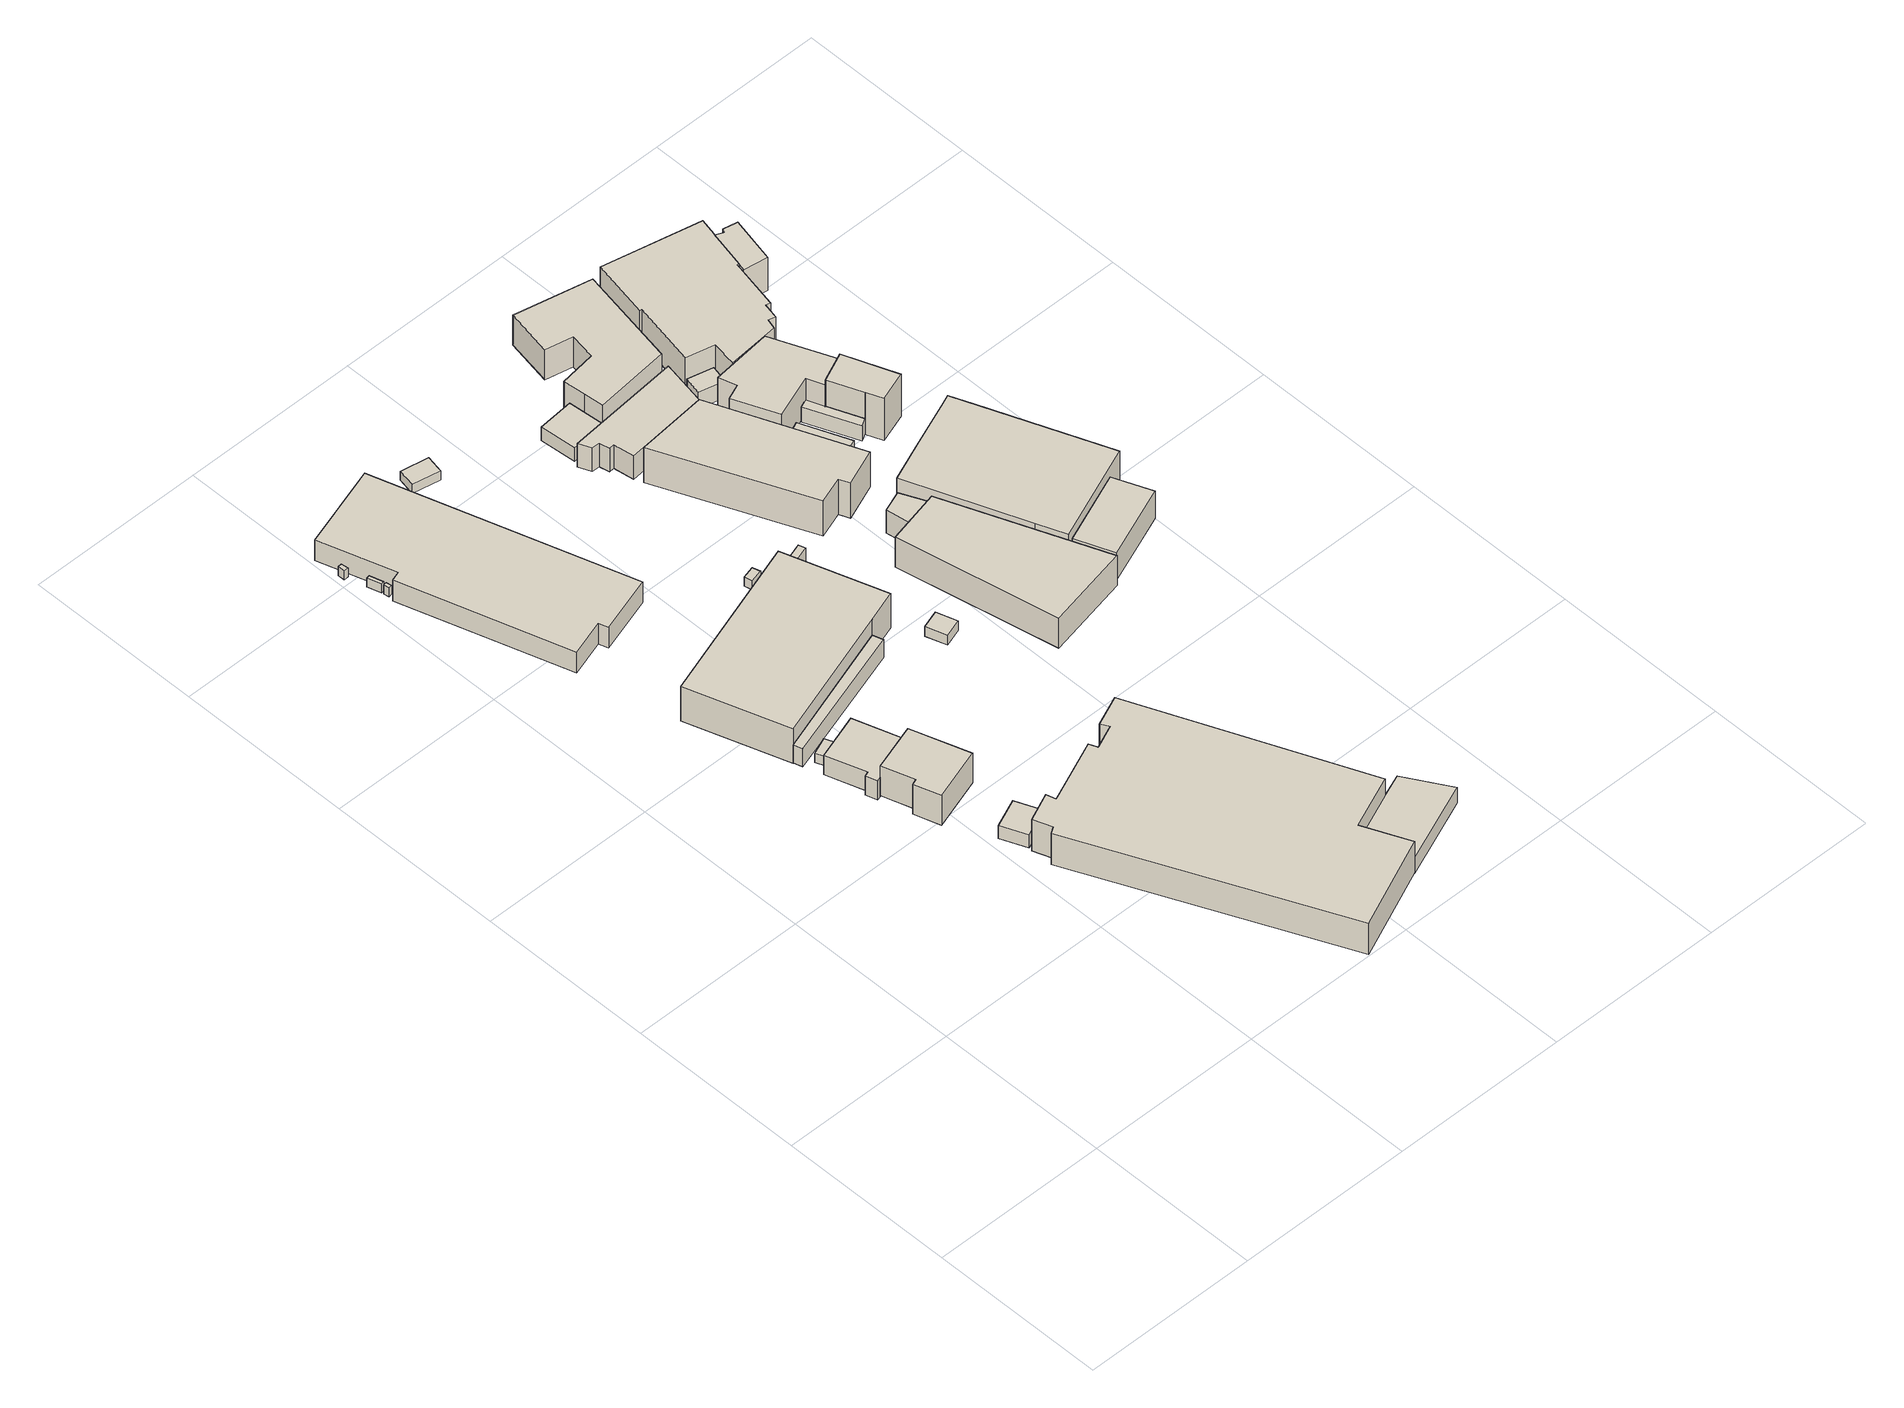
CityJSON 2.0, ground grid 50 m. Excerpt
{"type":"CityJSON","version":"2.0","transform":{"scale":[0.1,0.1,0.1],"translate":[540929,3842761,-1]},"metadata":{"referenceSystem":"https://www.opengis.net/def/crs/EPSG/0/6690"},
"CityObjects":{
"building1":{"type":"Building","attributes":{"class":"3001","BuildingDetailAttribute.specifiedBuildingCoverageRate":0.6,"BuildingDetailAttribute.surveyYear":2017,"BuildingRiverFloodingRiskAttribute.description":"1","BuildingRiverFloodingRiskAttribute.rank":"2","BuildingRiverFloodingRiskAttribute.depth":0.925,"BuildingRiverFloodingRiskAttribute.adminType":"1","BuildingRiverFloodingRiskAttribute.scale":"2","BuildingRiverFloodingRiskAttribute.duration":26.92,"BuildingTsunamiRiskAttribute.description":"1","BuildingTsunamiRiskAttribute.rank":"2","BuildingTsunamiRiskAttribute.depth":0.93,"BuildingHighTideRiskAttribute.description":"1","BuildingHighTideRiskAttribute.rank":"3","BuildingHighTideRiskAttribute.depth":4.59,"BuildingIDAttribute.prefecture":"27","BuildingIDAttribute.city":"27113"},"geometry":[{"type":"Solid","lod":"1","boundaries":[[[[0,1,2,3]],[[2,4,5,3]],[[1,6,4,2]],[[0,7,6,1]],[[3,5,7,0]],[[4,6,7,5]]]]}]},
"building2":{"type":"Building","attributes":{"class":"3001","BuildingDetailAttribute.specifiedBuildingCoverageRate":0.6,"BuildingDetailAttribute.surveyYear":2017,"BuildingRiverFloodingRiskAttribute.description":"1","BuildingRiverFloodingRiskAttribute.rank":"2","BuildingRiverFloodingRiskAttribute.depth":0.955,"BuildingRiverFloodingRiskAttribute.adminType":"1","BuildingRiverFloodingRiskAttribute.scale":"2","BuildingRiverFloodingRiskAttribute.duration":30.18,"BuildingTsunamiRiskAttribute.description":"1","BuildingTsunamiRiskAttribute.rank":"2","BuildingTsunamiRiskAttribute.depth":1.21,"BuildingHighTideRiskAttribute.description":"1","BuildingHighTideRiskAttribute.rank":"3","BuildingHighTideRiskAttribute.depth":4.87,"BuildingIDAttribute.prefecture":"27","BuildingIDAttribute.city":"27113"},"geometry":[{"type":"Solid","lod":"1","boundaries":[[[[8,9,10,11]],[[10,12,13,11]],[[9,14,12,10]],[[8,15,14,9]],[[11,13,15,8]],[[12,14,15,13]]]]}]},
"building3":{"type":"Building","attributes":{"class":"3001","BuildingDetailAttribute.specifiedBuildingCoverageRate":0.6,"BuildingDetailAttribute.surveyYear":2017,"BuildingRiverFloodingRiskAttribute.description":"1","BuildingRiverFloodingRiskAttribute.rank":"2","BuildingRiverFloodingRiskAttribute.depth":0.955,"BuildingRiverFloodingRiskAttribute.adminType":"1","BuildingRiverFloodingRiskAttribute.scale":"2","BuildingRiverFloodingRiskAttribute.duration":30.18,"BuildingTsunamiRiskAttribute.description":"1","BuildingTsunamiRiskAttribute.rank":"2","BuildingTsunamiRiskAttribute.depth":0.92,"BuildingHighTideRiskAttribute.description":"1","BuildingHighTideRiskAttribute.rank":"3","BuildingHighTideRiskAttribute.depth":4.58,"BuildingIDAttribute.prefecture":"27","BuildingIDAttribute.city":"27113"},"geometry":[{"type":"Solid","lod":"1","boundaries":[[[[16,17,18,19]],[[18,20,21,19]],[[17,22,20,18]],[[16,23,22,17]],[[19,21,23,16]],[[20,22,23,21]]]]}]},
"building4":{"type":"Building","attributes":{"class":"3003","measuredHeight":3.1,"BuildingDetailAttribute.specifiedBuildingCoverageRate":0.6,"BuildingDetailAttribute.surveyYear":2017,"BuildingRiverFloodingRiskAttribute.description":"1","BuildingRiverFloodingRiskAttribute.rank":"2","BuildingRiverFloodingRiskAttribute.depth":1.31,"BuildingRiverFloodingRiskAttribute.adminType":"1","BuildingRiverFloodingRiskAttribute.scale":"2","BuildingRiverFloodingRiskAttribute.duration":72.73,"BuildingTsunamiRiskAttribute.description":"1","BuildingTsunamiRiskAttribute.rank":"2","BuildingTsunamiRiskAttribute.depth":0.99,"BuildingHighTideRiskAttribute.description":"1","BuildingHighTideRiskAttribute.rank":"3","BuildingHighTideRiskAttribute.depth":4.65,"BuildingIDAttribute.prefecture":"27","BuildingIDAttribute.city":"27113"},"geometry":[{"type":"Solid","lod":"1","boundaries":[[[[24,25,26,27]],[[26,28,29,27]],[[25,30,28,26]],[[24,31,30,25]],[[27,29,31,24]],[[28,30,31,29]]]]}]},
"building5":{"type":"Building","attributes":{"class":"3001","measuredHeight":4.3,"BuildingDetailAttribute.specifiedBuildingCoverageRate":0.6,"BuildingDetailAttribute.surveyYear":2017,"BuildingRiverFloodingRiskAttribute.description":"1","BuildingRiverFloodingRiskAttribute.rank":"1","BuildingRiverFloodingRiskAttribute.depth":0.405,"BuildingRiverFloodingRiskAttribute.adminType":"1","BuildingRiverFloodingRiskAttribute.scale":"2","BuildingRiverFloodingRiskAttribute.duration":0,"BuildingTsunamiRiskAttribute.description":"1","BuildingTsunamiRiskAttribute.rank":"1","BuildingTsunamiRiskAttribute.depth":0.11,"BuildingHighTideRiskAttribute.description":"1","BuildingHighTideRiskAttribute.rank":"3","BuildingHighTideRiskAttribute.depth":3.59,"BuildingIDAttribute.prefecture":"27","BuildingIDAttribute.city":"27113"},"geometry":[{"type":"Solid","lod":"1","boundaries":[[[[32,33,34,35]],[[34,36,37,35]],[[33,38,36,34]],[[32,39,38,33]],[[35,37,39,32]],[[36,38,39,37]]]]}]},
"building6":{"type":"Building","attributes":{"区名":"西淀川区","町丁目名称":"竹島５丁目","街区番号":9,"class":"3001","usage":"441","measuredHeight":6.5,"storeysAboveGround":3,"BuildingDetailAttribute.buildingRoofEdgeArea":1792.45,"BuildingDetailAttribute.buildingStructureType":"610","BuildingDetailAttribute.buildingStructureOrgType":"2","BuildingDetailAttribute.detailedUsage":"1510","BuildingDetailAttribute.specifiedBuildingCoverageRate":0.6,"BuildingDetailAttribute.surveyYear":2017,"BuildingRiverFloodingRiskAttribute.description":"1","BuildingRiverFloodingRiskAttribute.rank":"2","BuildingRiverFloodingRiskAttribute.depth":0.745,"BuildingRiverFloodingRiskAttribute.adminType":"1","BuildingRiverFloodingRiskAttribute.scale":"2","BuildingRiverFloodingRiskAttribute.duration":11.9,"BuildingTsunamiRiskAttribute.description":"1","BuildingTsunamiRiskAttribute.rank":"1","BuildingTsunamiRiskAttribute.depth":0.37,"BuildingHighTideRiskAttribute.description":"1","BuildingHighTideRiskAttribute.rank":"3","BuildingHighTideRiskAttribute.depth":4.03,"BuildingIDAttribute.prefecture":"27","BuildingIDAttribute.city":"27113"},"geometry":[{"type":"Solid","lod":"1","boundaries":[[[[40,41,42,43,44,45,46]],[[45,47,48,46]],[[44,49,47,45]],[[43,50,49,44]],[[42,51,50,43]],[[41,52,51,42]],[[40,53,52,41]],[[46,48,53,40]],[[47,49,50,51,52,53,48]]]]}]},
"building7":{"type":"Building","attributes":{"計測周辺長":65.56,"1/2500図郭":15,"区名":"西淀川区","町丁目名称":"竹島５丁目","街区番号":9,"class":"3001","usage":"441","measuredHeight":10,"storeysAboveGround":2,"BuildingDetailAttribute.buildingRoofEdgeArea":257.69,"BuildingDetailAttribute.buildingStructureType":"610","BuildingDetailAttribute.buildingStructureOrgType":"2","BuildingDetailAttribute.detailedUsage":"1510","BuildingDetailAttribute.specifiedBuildingCoverageRate":0.6,"BuildingDetailAttribute.surveyYear":2017,"BuildingRiverFloodingRiskAttribute.description":"1","BuildingRiverFloodingRiskAttribute.rank":"1","BuildingRiverFloodingRiskAttribute.depth":0.325,"BuildingRiverFloodingRiskAttribute.adminType":"1","BuildingRiverFloodingRiskAttribute.scale":"2","BuildingRiverFloodingRiskAttribute.duration":0,"BuildingTsunamiRiskAttribute.description":"1","BuildingTsunamiRiskAttribute.rank":"1","BuildingTsunamiRiskAttribute.depth":0.02,"BuildingHighTideRiskAttribute.description":"1","BuildingHighTideRiskAttribute.rank":"3","BuildingHighTideRiskAttribute.depth":3.68,"BuildingIDAttribute.prefecture":"27","BuildingIDAttribute.city":"27113"},"geometry":[{"type":"Solid","lod":"1","boundaries":[[[[54,55,56,57,58,59]],[[58,60,61,59]],[[57,62,60,58]],[[56,63,62,57]],[[55,64,63,56]],[[54,65,64,55]],[[59,61,65,54]],[[60,62,63,64,65,61]]]]}]},
"building8":{"type":"Building","attributes":{"class":"3001","measuredHeight":6.9,"BuildingDetailAttribute.specifiedBuildingCoverageRate":0.6,"BuildingDetailAttribute.surveyYear":2017,"BuildingRiverFloodingRiskAttribute.description":"1","BuildingRiverFloodingRiskAttribute.rank":"2","BuildingRiverFloodingRiskAttribute.depth":0.925,"BuildingRiverFloodingRiskAttribute.adminType":"1","BuildingRiverFloodingRiskAttribute.scale":"2","BuildingRiverFloodingRiskAttribute.duration":26.92,"BuildingTsunamiRiskAttribute.description":"1","BuildingTsunamiRiskAttribute.rank":"2","BuildingTsunamiRiskAttribute.depth":1.46,"BuildingHighTideRiskAttribute.description":"1","BuildingHighTideRiskAttribute.rank":"4","BuildingHighTideRiskAttribute.depth":5.12,"BuildingIDAttribute.prefecture":"27","BuildingIDAttribute.city":"27113"},"geometry":[{"type":"Solid","lod":"1","boundaries":[[[[66,67,68,69,70,71,72,73]],[[72,74,75,73]],[[71,76,74,72]],[[70,77,76,71]],[[69,78,77,70]],[[68,79,78,69]],[[67,80,79,68]],[[66,81,80,67]],[[73,75,81,66]],[[74,76,77,78,79,80,81,75]]]]}]},
"building9":{"type":"Building","attributes":{"区名":"西淀川区","町丁目名称":"竹島５丁目","街区番号":9,"class":"3003","usage":"441","measuredHeight":6.1,"storeysAboveGround":3,"BuildingDetailAttribute.buildingRoofEdgeArea":1792.45,"BuildingDetailAttribute.buildingStructureType":"610","BuildingDetailAttribute.buildingStructureOrgType":"2","BuildingDetailAttribute.detailedUsage":"1510","BuildingDetailAttribute.specifiedBuildingCoverageRate":0.6,"BuildingDetailAttribute.surveyYear":2017,"BuildingRiverFloodingRiskAttribute.description":"1","BuildingRiverFloodingRiskAttribute.rank":"2","BuildingRiverFloodingRiskAttribute.depth":1.31,"BuildingRiverFloodingRiskAttribute.adminType":"1","BuildingRiverFloodingRiskAttribute.scale":"2","BuildingRiverFloodingRiskAttribute.duration":72.73,"BuildingTsunamiRiskAttribute.description":"1","BuildingTsunamiRiskAttribute.rank":"2","BuildingTsunamiRiskAttribute.depth":1.43,"BuildingHighTideRiskAttribute.description":"1","BuildingHighTideRiskAttribute.rank":"4","BuildingHighTideRiskAttribute.depth":5.09,"BuildingIDAttribute.prefecture":"27","BuildingIDAttribute.city":"27113"},"geometry":[{"type":"Solid","lod":"1","boundaries":[[[[82,83,84,85]],[[84,86,87,85]],[[83,88,86,84]],[[82,89,88,83]],[[85,87,89,82]],[[86,88,89,87]]]]}]},
"building10":{"type":"Building","attributes":{"区名":"西淀川区","町丁目名称":"竹島５丁目","街区番号":9,"class":"3002","usage":"441","measuredHeight":11.4,"storeysAboveGround":3,"BuildingDetailAttribute.buildingRoofEdgeArea":1792.45,"BuildingDetailAttribute.buildingStructureType":"610","BuildingDetailAttribute.buildingStructureOrgType":"2","BuildingDetailAttribute.detailedUsage":"1510","BuildingDetailAttribute.specifiedBuildingCoverageRate":0.6,"BuildingDetailAttribute.surveyYear":2017,"BuildingRiverFloodingRiskAttribute.description":"1","BuildingRiverFloodingRiskAttribute.rank":"2","BuildingRiverFloodingRiskAttribute.depth":1.4,"BuildingRiverFloodingRiskAttribute.adminType":"1","BuildingRiverFloodingRiskAttribute.scale":"2","BuildingRiverFloodingRiskAttribute.duration":82.35,"BuildingTsunamiRiskAttribute.description":"1","BuildingTsunamiRiskAttribute.rank":"2","BuildingTsunamiRiskAttribute.depth":1.6,"BuildingHighTideRiskAttribute.description":"1","BuildingHighTideRiskAttribute.rank":"4","BuildingHighTideRiskAttribute.depth":5.26,"BuildingIDAttribute.prefecture":"27","BuildingIDAttribute.city":"27113"},"geometry":[{"type":"Solid","lod":"1","boundaries":[[[[90,91,92,93,94]],[[93,95,96,94]],[[92,97,95,93]],[[91,98,97,92]],[[90,99,98,91]],[[94,96,99,90]],[[95,97,98,99,96]]]]}]},
"building11":{"type":"Building","attributes":{"計測周辺長":280.62,"1/2500図郭":15,"区名":"西淀川区","町丁目名称":"竹島５丁目","街区番号":9,"class":"3001","usage":"441","measuredHeight":10.5,"storeysAboveGround":2,"BuildingDetailAttribute.buildingRoofEdgeArea":3793.95,"BuildingDetailAttribute.buildingStructureType":"603","BuildingDetailAttribute.buildingStructureOrgType":"3","BuildingDetailAttribute.detailedUsage":"1510","BuildingDetailAttribute.specifiedBuildingCoverageRate":0.6,"BuildingDetailAttribute.surveyYear":2017,"BuildingRiverFloodingRiskAttribute.description":"1","BuildingRiverFloodingRiskAttribute.rank":"1","BuildingRiverFloodingRiskAttribute.depth":0.495,"BuildingRiverFloodingRiskAttribute.adminType":"1","BuildingRiverFloodingRiskAttribute.scale":"2","BuildingRiverFloodingRiskAttribute.duration":0,"BuildingTsunamiRiskAttribute.description":"1","BuildingTsunamiRiskAttribute.rank":"2","BuildingTsunamiRiskAttribute.depth":0.69,"BuildingHighTideRiskAttribute.description":"1","BuildingHighTideRiskAttribute.rank":"3","BuildingHighTideRiskAttribute.depth":4.35,"BuildingIDAttribute.prefecture":"27","BuildingIDAttribute.city":"27113"},"geometry":[{"type":"Solid","lod":"1","boundaries":[[[[100,101,102,103,104,105,106,107,108,109,110,111,112,113]],[[112,114,115,113]],[[111,116,114,112]],[[110,117,116,111]],[[109,118,117,110]],[[108,119,118,109]],[[107,120,119,108]],[[106,121,120,107]],[[105,122,121,106]],[[104,123,122,105]],[[103,124,123,104]],[[102,125,124,103]],[[101,126,125,102]],[[100,127,126,101]],[[113,115,127,100]],[[114,116,117,118,119,120,121,122,123,124,125,126,127,115]]]]}]},
"building12":{"type":"Building","attributes":{"class":"3001","BuildingDetailAttribute.specifiedBuildingCoverageRate":0.6,"BuildingDetailAttribute.surveyYear":2017,"BuildingRiverFloodingRiskAttribute.description":"1","BuildingRiverFloodingRiskAttribute.rank":"2","BuildingRiverFloodingRiskAttribute.depth":0.935,"BuildingRiverFloodingRiskAttribute.adminType":"1","BuildingRiverFloodingRiskAttribute.scale":"2","BuildingRiverFloodingRiskAttribute.duration":28,"BuildingTsunamiRiskAttribute.description":"1","BuildingTsunamiRiskAttribute.rank":"2","BuildingTsunamiRiskAttribute.depth":1.63,"BuildingHighTideRiskAttribute.description":"1","BuildingHighTideRiskAttribute.rank":"4","BuildingHighTideRiskAttribute.depth":5.29,"BuildingIDAttribute.prefecture":"27","BuildingIDAttribute.city":"27113"},"geometry":[{"type":"Solid","lod":"1","boundaries":[[[[128,129,130,131]],[[130,132,133,131]],[[129,134,132,130]],[[128,135,134,129]],[[131,133,135,128]],[[132,134,135,133]]]]}]},
"building13":{"type":"Building","attributes":{"class":"3001","BuildingDetailAttribute.specifiedBuildingCoverageRate":0.6,"BuildingDetailAttribute.surveyYear":2017,"BuildingRiverFloodingRiskAttribute.description":"1","BuildingRiverFloodingRiskAttribute.rank":"2","BuildingRiverFloodingRiskAttribute.depth":1.21,"BuildingRiverFloodingRiskAttribute.adminType":"1","BuildingRiverFloodingRiskAttribute.scale":"2","BuildingRiverFloodingRiskAttribute.duration":59.37,"BuildingTsunamiRiskAttribute.description":"1","BuildingTsunamiRiskAttribute.rank":"2","BuildingTsunamiRiskAttribute.depth":1.55,"BuildingHighTideRiskAttribute.description":"1","BuildingHighTideRiskAttribute.rank":"4","BuildingHighTideRiskAttribute.depth":5.21,"BuildingIDAttribute.prefecture":"27","BuildingIDAttribute.city":"27113"},"geometry":[{"type":"Solid","lod":"1","boundaries":[[[[136,137,138,139]],[[138,140,141,139]],[[137,142,140,138]],[[136,143,142,137]],[[139,141,143,136]],[[140,142,143,141]]]]}]},
"building14":{"type":"Building","attributes":{"計測周辺長":31.58,"1/2500図郭":15,"区名":"西淀川区","町丁目名称":"竹島５丁目","街区番号":9,"class":"3003","usage":"431","storeysAboveGround":1,"BuildingDetailAttribute.buildingRoofEdgeArea":49.66,"BuildingDetailAttribute.buildingStructureType":"610","BuildingDetailAttribute.buildingStructureOrgType":"2","BuildingDetailAttribute.detailedUsage":"1740","BuildingDetailAttribute.specifiedBuildingCoverageRate":0.6,"BuildingDetailAttribute.surveyYear":2017,"BuildingRiverFloodingRiskAttribute.description":"1","BuildingRiverFloodingRiskAttribute.rank":"2","BuildingRiverFloodingRiskAttribute.depth":1.49,"BuildingRiverFloodingRiskAttribute.adminType":"1","BuildingRiverFloodingRiskAttribute.scale":"2","BuildingRiverFloodingRiskAttribute.duration":93.13,"BuildingTsunamiRiskAttribute.description":"1","BuildingTsunamiRiskAttribute.rank":"2","BuildingTsunamiRiskAttribute.depth":1.29,"BuildingHighTideRiskAttribute.description":"1","BuildingHighTideRiskAttribute.rank":"3","BuildingHighTideRiskAttribute.depth":4.95,"BuildingIDAttribute.prefecture":"27","BuildingIDAttribute.city":"27113"},"geometry":[{"type":"Solid","lod":"1","boundaries":[[[[144,145,146,147]],[[146,148,149,147]],[[145,150,148,146]],[[144,151,150,145]],[[147,149,151,144]],[[148,150,151,149]]]]}]},
"building15":{"type":"Building","attributes":{"計測周辺長":280.62,"1/2500図郭":15,"区名":"西淀川区","町丁目名称":"竹島５丁目","街区番号":9,"class":"3001","usage":"441","measuredHeight":5.3,"storeysAboveGround":2,"BuildingDetailAttribute.buildingRoofEdgeArea":3793.95,"BuildingDetailAttribute.buildingStructureType":"603","BuildingDetailAttribute.buildingStructureOrgType":"3","BuildingDetailAttribute.detailedUsage":"1510","BuildingDetailAttribute.specifiedBuildingCoverageRate":0.6,"BuildingDetailAttribute.surveyYear":2017,"BuildingRiverFloodingRiskAttribute.description":"1","BuildingRiverFloodingRiskAttribute.rank":"2","BuildingRiverFloodingRiskAttribute.depth":0.985,"BuildingRiverFloodingRiskAttribute.adminType":"1","BuildingRiverFloodingRiskAttribute.scale":"2","BuildingRiverFloodingRiskAttribute.duration":33.5,"BuildingTsunamiRiskAttribute.description":"1","BuildingTsunamiRiskAttribute.rank":"2","BuildingTsunamiRiskAttribute.depth":0.77,"BuildingHighTideRiskAttribute.description":"1","BuildingHighTideRiskAttribute.rank":"3","BuildingHighTideRiskAttribute.depth":4.43,"BuildingIDAttribute.prefecture":"27","BuildingIDAttribute.city":"27113"},"geometry":[{"type":"Solid","lod":"1","boundaries":[[[[152,153,154,155,156]],[[155,157,158,156]],[[154,159,157,155]],[[153,160,159,154]],[[152,161,160,153]],[[156,158,161,152]],[[157,159,160,161,158]]]]}]},
"building16":{"type":"Building","attributes":{"区名":"西淀川区","町丁目名称":"竹島５丁目","街区番号":9,"class":"3001","usage":"441","measuredHeight":5.4,"storeysAboveGround":3,"BuildingDetailAttribute.buildingRoofEdgeArea":1792.45,"BuildingDetailAttribute.buildingStructureType":"610","BuildingDetailAttribute.buildingStructureOrgType":"2","BuildingDetailAttribute.detailedUsage":"1510","BuildingDetailAttribute.specifiedBuildingCoverageRate":0.6,"BuildingDetailAttribute.surveyYear":2017,"BuildingRiverFloodingRiskAttribute.description":"1","BuildingRiverFloodingRiskAttribute.rank":"2","BuildingRiverFloodingRiskAttribute.depth":1.45,"BuildingRiverFloodingRiskAttribute.adminType":"1","BuildingRiverFloodingRiskAttribute.scale":"2","BuildingRiverFloodingRiskAttribute.duration":88.28,"BuildingTsunamiRiskAttribute.description":"1","BuildingTsunamiRiskAttribute.rank":"2","BuildingTsunamiRiskAttribute.depth":1.6,"BuildingHighTideRiskAttribute.description":"1","BuildingHighTideRiskAttribute.rank":"4","BuildingHighTideRiskAttribute.depth":5.26,"BuildingIDAttribute.prefecture":"27","BuildingIDAttribute.city":"27113"},"geometry":[{"type":"Solid","lod":"1","boundaries":[[[[162,163,164,165]],[[164,166,167,165]],[[163,168,166,164]],[[162,169,168,163]],[[165,167,169,162]],[[166,168,169,167]]]]}]},
"building17":{"type":"Building","attributes":{"区名":"西淀川区","町丁目名称":"竹島５丁目","街区番号":9,"class":"3003","usage":"441","measuredHeight":3.3,"storeysAboveGround":3,"BuildingDetailAttribute.buildingRoofEdgeArea":1792.45,"BuildingDetailAttribute.buildingStructureType":"610","BuildingDetailAttribute.buildingStructureOrgType":"2","BuildingDetailAttribute.detailedUsage":"1510","BuildingDetailAttribute.specifiedBuildingCoverageRate":0.6,"BuildingDetailAttribute.surveyYear":2017,"BuildingRiverFloodingRiskAttribute.description":"1","BuildingRiverFloodingRiskAttribute.rank":"2","BuildingRiverFloodingRiskAttribute.depth":1.34,"BuildingRiverFloodingRiskAttribute.adminType":"1","BuildingRiverFloodingRiskAttribute.scale":"2","BuildingRiverFloodingRiskAttribute.duration":76.37,"BuildingTsunamiRiskAttribute.description":"1","BuildingTsunamiRiskAttribute.rank":"2","BuildingTsunamiRiskAttribute.depth":1.28,"BuildingHighTideRiskAttribute.description":"1","BuildingHighTideRiskAttribute.rank":"3","BuildingHighTideRiskAttribute.depth":4.94,"BuildingIDAttribute.prefecture":"27","BuildingIDAttribute.city":"27113"},"geometry":[{"type":"Solid","lod":"1","boundaries":[[[[170,171,172,173]],[[172,174,175,173]],[[171,176,174,172]],[[170,177,176,171]],[[173,175,177,170]],[[174,176,177,175]]]]}]},
"building18":{"type":"Building","attributes":{"区名":"西淀川区","町丁目名称":"竹島５丁目","街区番号":9,"class":"3001","usage":"441","measuredHeight":5.5,"storeysAboveGround":3,"BuildingDetailAttribute.buildingRoofEdgeArea":1792.45,"BuildingDetailAttribute.buildingStructureType":"610","BuildingDetailAttribute.buildingStructureOrgType":"2","BuildingDetailAttribute.detailedUsage":"1510","BuildingDetailAttribute.specifiedBuildingCoverageRate":0.6,"BuildingDetailAttribute.surveyYear":2017,"BuildingRiverFloodingRiskAttribute.description":"1","BuildingRiverFloodingRiskAttribute.rank":"2","BuildingRiverFloodingRiskAttribute.depth":1.45,"BuildingRiverFloodingRiskAttribute.adminType":"1","BuildingRiverFloodingRiskAttribute.scale":"2","BuildingRiverFloodingRiskAttribute.duration":88.28,"BuildingTsunamiRiskAttribute.description":"1","BuildingTsunamiRiskAttribute.rank":"2","BuildingTsunamiRiskAttribute.depth":1.6,"BuildingHighTideRiskAttribute.description":"1","BuildingHighTideRiskAttribute.rank":"4","BuildingHighTideRiskAttribute.depth":5.26,"BuildingIDAttribute.prefecture":"27","BuildingIDAttribute.city":"27113"},"geometry":[{"type":"Solid","lod":"1","boundaries":[[[[178,179,180,181]],[[180,182,183,181]],[[179,184,182,180]],[[178,185,184,179]],[[181,183,185,178]],[[182,184,185,183]]]]}]},
"building19":{"type":"Building","attributes":{"class":"3001","measuredHeight":4.5,"BuildingDetailAttribute.specifiedBuildingCoverageRate":0.6,"BuildingDetailAttribute.surveyYear":2017,"BuildingRiverFloodingRiskAttribute.description":"1","BuildingRiverFloodingRiskAttribute.rank":"2","BuildingRiverFloodingRiskAttribute.depth":1,"BuildingRiverFloodingRiskAttribute.adminType":"1","BuildingRiverFloodingRiskAttribute.scale":"2","BuildingRiverFloodingRiskAttribute.duration":35.73,"BuildingTsunamiRiskAttribute.description":"1","BuildingTsunamiRiskAttribute.rank":"2","BuildingTsunamiRiskAttribute.depth":0.74,"BuildingHighTideRiskAttribute.description":"1","BuildingHighTideRiskAttribute.rank":"3","BuildingHighTideRiskAttribute.depth":4.4,"BuildingIDAttribute.prefecture":"27","BuildingIDAttribute.city":"27113"},"geometry":[{"type":"Solid","lod":"1","boundaries":[[[[186,187,188,189]],[[188,190,191,189]],[[187,192,190,188]],[[186,193,192,187]],[[189,191,193,186]],[[190,192,193,191]]]]}]},
"building20":{"type":"Building","attributes":{"計測周辺長":79.67,"1/2500図郭":8,"区名":"西淀川区","町丁目名称":"竹島５丁目","街区番号":8,"class":"3001","usage":"441","measuredHeight":7.9,"storeysAboveGround":3,"BuildingDetailAttribute.buildingRoofEdgeArea":325.21,"BuildingDetailAttribute.buildingStructureType":"610","BuildingDetailAttribute.buildingStructureOrgType":"2","BuildingDetailAttribute.detailedUsage":"1510","BuildingDetailAttribute.specifiedBuildingCoverageRate":0.6,"BuildingDetailAttribute.surveyYear":2017,"BuildingRiverFloodingRiskAttribute.description":"1","BuildingRiverFloodingRiskAttribute.rank":"2","BuildingRiverFloodingRiskAttribute.depth":1,"BuildingRiverFloodingRiskAttribute.adminType":"1","BuildingRiverFloodingRiskAttribute.scale":"2","BuildingRiverFloodingRiskAttribute.duration":35.73,"BuildingTsunamiRiskAttribute.description":"1","BuildingTsunamiRiskAttribute.rank":"2","BuildingTsunamiRiskAttribute.depth":0.95,"BuildingHighTideRiskAttribute.description":"1","BuildingHighTideRiskAttribute.rank":"3","BuildingHighTideRiskAttribute.depth":4.38,"BuildingIDAttribute.prefecture":"27","BuildingIDAttribute.city":"27113"},"geometry":[{"type":"Solid","lod":"1","boundaries":[[[[194,195,196,197,198,199,200,201]],[[200,202,203,201]],[[199,204,202,200]],[[198,205,204,199]],[[197,206,205,198]],[[196,207,206,197]],[[195,208,207,196]],[[194,209,208,195]],[[201,203,209,194]],[[202,204,205,206,207,208,209,203]]]]}]},
"building21":{"type":"Building","attributes":{"計測周辺長":130.12,"1/2500図郭":8,"区名":"西淀川区","町丁目名称":"竹島５丁目","街区番号":8,"class":"3001","usage":"441","measuredHeight":11.7,"storeysAboveGround":3,"BuildingDetailAttribute.buildingRoofEdgeArea":837.77,"BuildingDetailAttribute.buildingStructureType":"610","BuildingDetailAttribute.buildingStructureOrgType":"2","BuildingDetailAttribute.detailedUsage":"1510","BuildingDetailAttribute.specifiedBuildingCoverageRate":0.6,"BuildingDetailAttribute.surveyYear":2017,"BuildingRiverFloodingRiskAttribute.description":"1","BuildingRiverFloodingRiskAttribute.rank":"2","BuildingRiverFloodingRiskAttribute.depth":1.24,"BuildingRiverFloodingRiskAttribute.adminType":"1","BuildingRiverFloodingRiskAttribute.scale":"2","BuildingRiverFloodingRiskAttribute.duration":63.02,"BuildingTsunamiRiskAttribute.description":"1","BuildingTsunamiRiskAttribute.rank":"2","BuildingTsunamiRiskAttribute.depth":1.4,"BuildingHighTideRiskAttribute.description":"1","BuildingHighTideRiskAttribute.rank":"4","BuildingHighTideRiskAttribute.depth":5.06,"BuildingIDAttribute.prefecture":"27","BuildingIDAttribute.city":"27113"},"geometry":[{"type":"Solid","lod":"1","boundaries":[[[[210,211,212,213,214,215]],[[214,216,217,215]],[[213,218,216,214]],[[212,219,218,213]],[[211,220,219,212]],[[210,221,220,211]],[[215,217,221,210]],[[216,218,219,220,221,217]]]]}]},
"building22":{"type":"Building","attributes":{"計測周辺長":133.18,"1/2500図郭":15,"区名":"西淀川区","町丁目名称":"竹島５丁目","街区番号":6,"class":"3001","usage":"441","measuredHeight":10.1,"storeysAboveGround":2,"BuildingDetailAttribute.buildingRoofEdgeArea":930.01,"BuildingDetailAttribute.buildingStructureType":"610","BuildingDetailAttribute.buildingStructureOrgType":"2","BuildingDetailAttribute.detailedUsage":"1510","BuildingDetailAttribute.specifiedBuildingCoverageRate":0.6,"BuildingDetailAttribute.surveyYear":2017,"BuildingRiverFloodingRiskAttribute.description":"1","BuildingRiverFloodingRiskAttribute.rank":"2","BuildingRiverFloodingRiskAttribute.depth":1.68,"BuildingRiverFloodingRiskAttribute.adminType":"1","BuildingRiverFloodingRiskAttribute.scale":"2","BuildingRiverFloodingRiskAttribute.duration":114.53,"BuildingTsunamiRiskAttribute.description":"1","BuildingTsunamiRiskAttribute.rank":"2","BuildingTsunamiRiskAttribute.depth":1.6,"BuildingHighTideRiskAttribute.description":"1","BuildingHighTideRiskAttribute.rank":"4","BuildingHighTideRiskAttribute.depth":5.26,"BuildingIDAttribute.prefecture":"27","BuildingIDAttribute.city":"27113"},"geometry":[{"type":"Solid","lod":"1","boundaries":[[[[222,223,224,225]],[[224,226,227,225]],[[223,228,226,224]],[[222,229,228,223]],[[225,227,229,222]],[[226,228,229,227]]]]}]},
"building23":{"type":"Building","attributes":{"計測周辺長":29.29,"1/2500図郭":15,"区名":"西淀川区","町丁目名称":"竹島５丁目","街区番号":6,"class":"3001","usage":"441","measuredHeight":7.8,"storeysAboveGround":2,"BuildingDetailAttribute.buildingRoofEdgeArea":52.97,"BuildingDetailAttribute.buildingStructureType":"610","BuildingDetailAttribute.buildingStructureOrgType":"2","BuildingDetailAttribute.detailedUsage":"1510","BuildingDetailAttribute.specifiedBuildingCoverageRate":0.6,"BuildingDetailAttribute.surveyYear":2017,"BuildingRiverFloodingRiskAttribute.description":"1","BuildingRiverFloodingRiskAttribute.rank":"2","BuildingRiverFloodingRiskAttribute.depth":1.58,"BuildingRiverFloodingRiskAttribute.adminType":"1","BuildingRiverFloodingRiskAttribute.scale":"2","BuildingRiverFloodingRiskAttribute.duration":104.53,"BuildingTsunamiRiskAttribute.description":"1","BuildingTsunamiRiskAttribute.rank":"2","BuildingTsunamiRiskAttribute.depth":1.38,"BuildingHighTideRiskAttribute.description":"1","BuildingHighTideRiskAttribute.rank":"4","BuildingHighTideRiskAttribute.depth":5.04,"BuildingIDAttribute.prefecture":"27","BuildingIDAttribute.city":"27113"},"geometry":[{"type":"Solid","lod":"1","boundaries":[[[[230,231,232,233]],[[232,234,235,233]],[[231,236,234,232]],[[230,237,236,231]],[[233,235,237,230]],[[234,236,237,235]]]]}]},
"building24":{"type":"Building","attributes":{"class":"3001","BuildingDetailAttribute.specifiedBuildingCoverageRate":0.6,"BuildingDetailAttribute.surveyYear":2017,"BuildingRiverFloodingRiskAttribute.description":"1","BuildingRiverFloodingRiskAttribute.rank":"2","BuildingRiverFloodingRiskAttribute.depth":1,"BuildingRiverFloodingRiskAttribute.adminType":"1","BuildingRiverFloodingRiskAttribute.scale":"2","BuildingRiverFloodingRiskAttribute.duration":35.73,"BuildingTsunamiRiskAttribute.description":"1","BuildingTsunamiRiskAttribute.rank":"2","BuildingTsunamiRiskAttribute.depth":0.91,"BuildingHighTideRiskAttribute.description":"1","BuildingHighTideRiskAttribute.rank":"3","BuildingHighTideRiskAttribute.depth":4.57,"BuildingIDAttribute.prefecture":"27","BuildingIDAttribute.city":"27113"},"geometry":[{"type":"Solid","lod":"1","boundaries":[[[[238,239,240,241]],[[240,242,243,241]],[[239,244,242,240]],[[238,245,244,239]],[[241,243,245,238]],[[242,244,245,243]]]]}]},
"building25":{"type":"Building","attributes":{"計測周辺長":87.6,"1/2500図郭":8,"区名":"西淀川区","町丁目名称":"竹島５丁目","街区番号":8,"class":"3001","usage":"441","measuredHeight":10.1,"storeysAboveGround":2,"BuildingDetailAttribute.buildingRoofEdgeArea":368.51,"BuildingDetailAttribute.buildingStructureType":"610","BuildingDetailAttribute.buildingStructureOrgType":"2","BuildingDetailAttribute.detailedUsage":"1510","BuildingDetailAttribute.specifiedBuildingCoverageRate":0.6,"BuildingDetailAttribute.surveyYear":2017,"BuildingRiverFloodingRiskAttribute.description":"1","BuildingRiverFloodingRiskAttribute.rank":"2","BuildingRiverFloodingRiskAttribute.depth":1.06,"BuildingRiverFloodingRiskAttribute.adminType":"1","BuildingRiverFloodingRiskAttribute.scale":"2","BuildingRiverFloodingRiskAttribute.duration":42.58,"BuildingTsunamiRiskAttribute.description":"1","BuildingTsunamiRiskAttribute.rank":"2","BuildingTsunamiRiskAttribute.depth":1.01,"BuildingHighTideRiskAttribute.description":"1","BuildingHighTideRiskAttribute.rank":"3","BuildingHighTideRiskAttribute.depth":4.67,"BuildingIDAttribute.prefecture":"27","BuildingIDAttribute.city":"27113"},"geometry":[{"type":"Solid","lod":"1","boundaries":[[[[246,247,248,249,250,251,252,253,254]],[[253,255,256,254]],[[252,257,255,253]],[[251,258,257,252]],[[250,259,258,251]],[[249,260,259,250]],[[248,261,260,249]],[[247,262,261,248]],[[246,263,262,247]],[[254,256,263,246]],[[255,257,258,259,260,261,262,263,256]]]]}]},
"building26":{"type":"Building","attributes":{"計測周辺長":40.52,"1/2500図郭":8,"区名":"西淀川区","町丁目名称":"竹島５丁目","街区番号":8,"class":"3003","usage":"441","measuredHeight":4.9,"storeysAboveGround":1,"BuildingDetailAttribute.buildingRoofEdgeArea":82.96,"BuildingDetailAttribute.buildingStructureType":"610","BuildingDetailAttribute.buildingStructureOrgType":"2","BuildingDetailAttribute.detailedUsage":"1510","BuildingDetailAttribute.specifiedBuildingCoverageRate":0.6,"BuildingDetailAttribute.surveyYear":2017,"BuildingRiverFloodingRiskAttribute.description":"1","BuildingRiverFloodingRiskAttribute.rank":"2","BuildingRiverFloodingRiskAttribute.depth":1.08,"BuildingRiverFloodingRiskAttribute.adminType":"1","BuildingRiverFloodingRiskAttribute.scale":"2","BuildingRiverFloodingRiskAttribute.duration":44.92,"BuildingTsunamiRiskAttribute.description":"1","BuildingTsunamiRiskAttribute.rank":"2","BuildingTsunamiRiskAttribute.depth":0.95,"BuildingHighTideRiskAttribute.description":"1","BuildingHighTideRiskAttribute.rank":"3","BuildingHighTideRiskAttribute.depth":4.61,"BuildingIDAttribute.prefecture":"27","BuildingIDAttribute.city":"27113"},"geometry":[{"type":"Solid","lod":"1","boundaries":[[[[264,265,266,267]],[[266,268,269,267]],[[265,270,268,266]],[[264,271,270,265]],[[267,269,271,264]],[[268,270,271,269]]]]}]},
"building27":{"type":"Building","attributes":{"計測周辺長":24.69,"1/2500図郭":8,"区名":"西淀川区","町丁目名称":"竹島５丁目","街区番号":8,"class":"3001","usage":"441","measuredHeight":5.6,"storeysAboveGround":1,"BuildingDetailAttribute.buildingRoofEdgeArea":37.03,"BuildingDetailAttribute.buildingStructureType":"610","BuildingDetailAttribute.buildingStructureOrgType":"2","BuildingDetailAttribute.detailedUsage":"1510","BuildingDetailAttribute.specifiedBuildingCoverageRate":0.6,"BuildingDetailAttribute.surveyYear":2017,"BuildingRiverFloodingRiskAttribute.description":"1","BuildingRiverFloodingRiskAttribute.rank":"2","BuildingRiverFloodingRiskAttribute.depth":1.01,"BuildingRiverFloodingRiskAttribute.adminType":"1","BuildingRiverFloodingRiskAttribute.scale":"2","BuildingRiverFloodingRiskAttribute.duration":36.85,"BuildingTsunamiRiskAttribute.description":"1","BuildingTsunamiRiskAttribute.rank":"2","BuildingTsunamiRiskAttribute.depth":0.84,"BuildingHighTideRiskAttribute.description":"1","BuildingHighTideRiskAttribute.rank":"3","BuildingHighTideRiskAttribute.depth":4.5,"BuildingIDAttribute.prefecture":"27","BuildingIDAttribute.city":"27113"},"geometry":[{"type":"Solid","lod":"1","boundaries":[[[[272,273,274,275]],[[274,276,277,275]],[[273,278,276,274]],[[272,279,278,273]],[[275,277,279,272]],[[276,278,279,277]]]]}]},
"building28":{"type":"Building","attributes":{"計測周辺長":85.67,"1/2500図郭":8,"区名":"西淀川区","町丁目名称":"竹島５丁目","街区番号":8,"class":"3001","usage":"441","measuredHeight":11.9,"storeysAboveGround":2,"BuildingDetailAttribute.buildingRoofEdgeArea":382.23,"BuildingDetailAttribute.buildingStructureType":"610","BuildingDetailAttribute.buildingStructureOrgType":"2","BuildingDetailAttribute.detailedUsage":"1510","BuildingDetailAttribute.specifiedBuildingCoverageRate":0.6,"BuildingDetailAttribute.surveyYear":2017,"BuildingRiverFloodingRiskAttribute.description":"1","BuildingRiverFloodingRiskAttribute.rank":"2","BuildingRiverFloodingRiskAttribute.depth":1.08,"BuildingRiverFloodingRiskAttribute.adminType":"1","BuildingRiverFloodingRiskAttribute.scale":"2","BuildingRiverFloodingRiskAttribute.duration":44.92,"BuildingTsunamiRiskAttribute.description":"1","BuildingTsunamiRiskAttribute.rank":"2","BuildingTsunamiRiskAttribute.depth":0.91,"BuildingHighTideRiskAttribute.description":"1","BuildingHighTideRiskAttribute.rank":"3","BuildingHighTideRiskAttribute.depth":4.57,"BuildingIDAttribute.prefecture":"27","BuildingIDAttribute.city":"27113"},"geometry":[{"type":"Solid","lod":"1","boundaries":[[[[280,281,282,283,284,285,286,287,288]],[[287,289,290,288]],[[286,291,289,287]],[[285,292,291,286]],[[284,293,292,285]],[[283,294,293,284]],[[282,295,294,283]],[[281,296,295,282]],[[280,297,296,281]],[[288,290,297,280]],[[289,291,292,293,294,295,296,297,290]]]]}]},
"building29":{"type":"Building","attributes":{"計測周辺長":35.16,"1/2500図郭":8,"区名":"西淀川区","町丁目名称":"竹島５丁目","街区番号":8,"class":"3003","usage":"431","measuredHeight":5,"storeysAboveGround":1,"BuildingDetailAttribute.buildingRoofEdgeArea":37.81,"BuildingDetailAttribute.buildingStructureType":"610","BuildingDetailAttribute.buildingStructureOrgType":"2","BuildingDetailAttribute.detailedUsage":"1740","BuildingDetailAttribute.specifiedBuildingCoverageRate":0.6,"BuildingDetailAttribute.surveyYear":2017,"BuildingRiverFloodingRiskAttribute.description":"1","BuildingRiverFloodingRiskAttribute.rank":"2","BuildingRiverFloodingRiskAttribute.depth":1.08,"BuildingRiverFloodingRiskAttribute.adminType":"1","BuildingRiverFloodingRiskAttribute.scale":"2","BuildingRiverFloodingRiskAttribute.duration":44.92,"BuildingTsunamiRiskAttribute.description":"1","BuildingTsunamiRiskAttribute.rank":"2","BuildingTsunamiRiskAttribute.depth":0.96,"BuildingHighTideRiskAttribute.description":"1","BuildingHighTideRiskAttribute.rank":"3","BuildingHighTideRiskAttribute.depth":4.62,"BuildingIDAttribute.prefecture":"27","BuildingIDAttribute.city":"27113"},"geometry":[{"type":"Solid","lod":"1","boundaries":[[[[298,299,300,301,302]],[[301,303,304,302]],[[300,305,303,301]],[[299,306,305,300]],[[298,307,306,299]],[[302,304,307,298]],[[303,305,306,307,304]]]]}]},
"building30":{"type":"Building","attributes":{"計測周辺長":63.01,"1/2500図郭":15,"区名":"西淀川区","町丁目名称":"竹島５丁目","街区番号":6,"class":"3001","usage":"441","measuredHeight":9.2,"storeysAboveGround":3,"BuildingDetailAttribute.buildingRoofEdgeArea":203.21,"BuildingDetailAttribute.buildingStructureType":"610","BuildingDetailAttribute.buildingStructureOrgType":"2","BuildingDetailAttribute.detailedUsage":"1510","BuildingDetailAttribute.specifiedBuildingCoverageRate":0.6,"BuildingDetailAttribute.surveyYear":2017,"BuildingRiverFloodingRiskAttribute.description":"1","BuildingRiverFloodingRiskAttribute.rank":"2","BuildingRiverFloodingRiskAttribute.depth":1.68,"BuildingRiverFloodingRiskAttribute.adminType":"1","BuildingRiverFloodingRiskAttribute.scale":"2","BuildingRiverFloodingRiskAttribute.duration":114.53,"BuildingTsunamiRiskAttribute.description":"1","BuildingTsunamiRiskAttribute.rank":"2","BuildingTsunamiRiskAttribute.depth":1.76,"BuildingHighTideRiskAttribute.description":"1","BuildingHighTideRiskAttribute.rank":"4","BuildingHighTideRiskAttribute.depth":5.42,"BuildingIDAttribute.prefecture":"27","BuildingIDAttribute.city":"27113"},"geometry":[{"type":"Solid","lod":"1","boundaries":[[[[308,309,310,311]],[[310,312,313,311]],[[309,314,312,310]],[[308,315,314,309]],[[311,313,315,308]],[[312,314,315,313]]]]}]},
"building31":{"type":"Building","attributes":{"計測周辺長":101.03,"1/2500図郭":15,"区名":"西淀川区","町丁目名称":"竹島５丁目","街区番号":6,"class":"3001","usage":"441","measuredHeight":10.8,"storeysAboveGround":2,"BuildingDetailAttribute.buildingRoofEdgeArea":546.95,"BuildingDetailAttribute.buildingStructureType":"610","BuildingDetailAttribute.buildingStructureOrgType":"2","BuildingDetailAttribute.detailedUsage":"1510","BuildingDetailAttribute.specifiedBuildingCoverageRate":0.6,"BuildingDetailAttribute.surveyYear":2017,"BuildingRiverFloodingRiskAttribute.description":"1","BuildingRiverFloodingRiskAttribute.rank":"2","BuildingRiverFloodingRiskAttribute.depth":1.6,"BuildingRiverFloodingRiskAttribute.adminType":"1","BuildingRiverFloodingRiskAttribute.scale":"2","BuildingRiverFloodingRiskAttribute.duration":106.77,"BuildingTsunamiRiskAttribute.description":"1","BuildingTsunamiRiskAttribute.rank":"2","BuildingTsunamiRiskAttribute.depth":1.64,"BuildingHighTideRiskAttribute.description":"1","BuildingHighTideRiskAttribute.rank":"4","BuildingHighTideRiskAttribute.depth":5.29,"BuildingIDAttribute.prefecture":"27","BuildingIDAttribute.city":"27113"},"geometry":[{"type":"Solid","lod":"1","boundaries":[[[[316,317,318,319,320,321,322,323]],[[322,324,325,323]],[[321,326,324,322]],[[320,327,326,321]],[[319,328,327,320]],[[318,329,328,319]],[[317,330,329,318]],[[316,331,330,317]],[[323,325,331,316]],[[324,326,327,328,329,330,331,325]]]]}]},
"building32":{"type":"Building","attributes":{"計測周辺長":47.98,"1/2500図郭":8,"区名":"西淀川区","町丁目名称":"竹島５丁目","街区番号":8,"class":"3002","usage":"441","measuredHeight":14.2,"storeysAboveGround":4,"BuildingDetailAttribute.buildingRoofEdgeArea":133.7,"BuildingDetailAttribute.buildingStructureType":"603","BuildingDetailAttribute.buildingStructureOrgType":"3","BuildingDetailAttribute.detailedUsage":"1510","BuildingDetailAttribute.specifiedBuildingCoverageRate":0.6,"BuildingDetailAttribute.surveyYear":2017,"BuildingRiverFloodingRiskAttribute.description":"1","BuildingRiverFloodingRiskAttribute.rank":"2","BuildingRiverFloodingRiskAttribute.depth":1.08,"BuildingRiverFloodingRiskAttribute.adminType":"1","BuildingRiverFloodingRiskAttribute.scale":"2","BuildingRiverFloodingRiskAttribute.duration":44.92,"BuildingTsunamiRiskAttribute.description":"1","BuildingTsunamiRiskAttribute.rank":"2","BuildingTsunamiRiskAttribute.depth":1.08,"BuildingHighTideRiskAttribute.description":"1","BuildingHighTideRiskAttribute.rank":"3","BuildingHighTideRiskAttribute.depth":4.74,"BuildingIDAttribute.prefecture":"27","BuildingIDAttribute.city":"27113"},"geometry":[{"type":"Solid","lod":"1","boundaries":[[[[332,333,334,335,336,337]],[[336,338,339,337]],[[335,340,338,336]],[[334,341,340,335]],[[333,342,341,334]],[[332,343,342,333]],[[337,339,343,332]],[[338,340,341,342,343,339]]]]}]},
"building33":{"type":"Building","attributes":{"計測周辺長":135.86,"1/2500図郭":8,"区名":"西淀川区","町丁目名称":"竹島５丁目","街区番号":8,"class":"3001","usage":"441","measuredHeight":11.2,"storeysAboveGround":2,"BuildingDetailAttribute.buildingRoofEdgeArea":1010.48,"BuildingDetailAttribute.buildingStructureType":"610","BuildingDetailAttribute.buildingStructureOrgType":"2","BuildingDetailAttribute.detailedUsage":"1510","BuildingDetailAttribute.specifiedBuildingCoverageRate":0.6,"BuildingDetailAttribute.surveyYear":2017,"BuildingRiverFloodingRiskAttribute.description":"1","BuildingRiverFloodingRiskAttribute.rank":"2","BuildingRiverFloodingRiskAttribute.depth":1.19,"BuildingRiverFloodingRiskAttribute.adminType":"1","BuildingRiverFloodingRiskAttribute.scale":"2","BuildingRiverFloodingRiskAttribute.duration":56.93,"BuildingTsunamiRiskAttribute.description":"1","BuildingTsunamiRiskAttribute.rank":"2","BuildingTsunamiRiskAttribute.depth":0.95,"BuildingHighTideRiskAttribute.description":"1","BuildingHighTideRiskAttribute.rank":"3","BuildingHighTideRiskAttribute.depth":4.68,"BuildingIDAttribute.prefecture":"27","BuildingIDAttribute.city":"27113"},"geometry":[{"type":"Solid","lod":"1","boundaries":[[[[344,345,346,347,348,349,350,351,352,353,354,355,356,357,358,359]],[[358,360,361,359]],[[357,362,360,358]],[[356,363,362,357]],[[355,364,363,356]],[[354,365,364,355]],[[353,366,365,354]],[[352,367,366,353]],[[351,368,367,352]],[[350,369,368,351]],[[349,370,369,350]],[[348,371,370,349]],[[347,372,371,348]],[[346,373,372,347]],[[345,374,373,346]],[[344,375,374,345]],[[359,361,375,344]],[[360,362,363,364,365,366,367,368,369,370,371,372,373,374,375,361]]]]}]},
"building34":{"type":"Building","attributes":{"計測周辺長":40.93,"1/2500図郭":8,"区名":"西淀川区","町丁目名称":"竹島５丁目","街区番号":8,"class":"3002","usage":"441","measuredHeight":11,"storeysAboveGround":3,"BuildingDetailAttribute.buildingRoofEdgeArea":89.93,"BuildingDetailAttribute.buildingStructureType":"610","BuildingDetailAttribute.buildingStructureOrgType":"2","BuildingDetailAttribute.detailedUsage":"1510","BuildingDetailAttribute.specifiedBuildingCoverageRate":0.6,"BuildingDetailAttribute.surveyYear":2017,"BuildingRiverFloodingRiskAttribute.description":"1","BuildingRiverFloodingRiskAttribute.rank":"2","BuildingRiverFloodingRiskAttribute.depth":1.38,"BuildingRiverFloodingRiskAttribute.adminType":"1","BuildingRiverFloodingRiskAttribute.scale":"2","BuildingRiverFloodingRiskAttribute.duration":79.98,"BuildingTsunamiRiskAttribute.description":"1","BuildingTsunamiRiskAttribute.rank":"2","BuildingTsunamiRiskAttribute.depth":0.9,"BuildingHighTideRiskAttribute.description":"1","BuildingHighTideRiskAttribute.rank":"3","BuildingHighTideRiskAttribute.depth":4.56,"BuildingIDAttribute.prefecture":"27","BuildingIDAttribute.city":"27113"},"geometry":[{"type":"Solid","lod":"1","boundaries":[[[[376,377,378,379,380,345,359]],[[345,381,382,359]],[[380,383,381,345]],[[379,384,383,380]],[[378,385,384,379]],[[377,386,385,378]],[[376,387,386,377]],[[359,382,387,376]],[[381,383,384,385,386,387,382]]]]}]}
},
"vertices":[
[8,2526,21],[20,2527,21],[22,2507,21],[9,2506,21],[22,2507,51],[9,2506,51],[20,2527,51],[8,2526,51],
[46,2414,16],[56,2416,16],[59,2400,16],[49,2398,16],[59,2400,46],[49,2398,46],[56,2416,46],[46,2414,46],
[34,2457,16],[43,2459,16],[54,2421,16],[45,2419,16],[54,2421,46],[45,2419,46],[43,2459,46],[34,2457,46],
[388,1334,13],[436,1353,13],[448,1324,13],[400,1305,13],[448,1324,44],[400,1305,44],[436,1353,44],[388,1334,44],
[518,858,21],[598,892,21],[628,822,21],[548,787,21],[628,822,64],[548,787,64],[598,892,64],[518,858,64],
[408,1145,14],[398,1177,14],[411,1181,14],[375,1291,14],[503,1332,14],[549,1190,14],[419,1149,14],[549,1190,79],[419,1149,79],[503,1332,79],[375,1291,79],[411,1181,79],[398,1177,79],[408,1145,79],
[549,1190,18],[601,1029,18],[455,982,18],[432,1054,18],[448,1060,18],[419,1149,18],[448,1060,118],[419,1149,118],[432,1054,118],[455,982,118],[601,1029,118],[549,1190,118],
[46,2384,15],[73,2393,15],[7,2602,15],[238,2674,15],[457,1976,15],[299,1927,15],[291,1953,15],[191,1921,15],[291,1953,85],[191,1921,85],[299,1927,85],[457,1976,85],[238,2674,85],[7,2602,85],[73,2393,85],[46,2384,85],
[737,1463,12],[359,1344,12],[352,1369,12],[728,1492,12],[352,1369,72],[728,1492,72],[359,1344,72],[737,1463,72],
[352,1369,10],[260,1648,10],[724,1800,10],[816,1521,10],[728,1492,10],[816,1521,125],[728,1492,125],[724,1800,125],[260,1648,125],[352,1369,125],
[1081,242,12],[1139,113,12],[880,0,12],[553,719,12],[571,730,12],[552,782,12],[631,817,12],[639,790,12],[814,864,12],[824,840,12],[889,868,12],[877,891,12],[962,927,12],[1229,304,12],[962,927,117],[1229,304,117],[877,891,117],[889,868,117],[824,840,117],[814,864,117],[639,790,117],[631,817,117],[552,782,117],[571,730,117],[553,719,117],[880,0,117],[1139,113,117],[1081,242,117],
[319,2599,13],[329,2649,13],[407,2635,13],[397,2584,13],[407,2635,43],[397,2584,43],[329,2649,43],[319,2599,43],
[664,1852,12],[699,1861,12],[705,1839,12],[670,1830,12],[705,1839,42],[670,1830,42],[699,1861,42],[664,1852,42],
[981,896,14],[1008,908,14],[1072,762,14],[1044,750,14],[1072,762,44],[1044,750,44],[1008,908,44],[981,896,44],
[1081,242,9],[1229,304,9],[1292,329,9],[1366,206,9],[1139,113,9],[1366,206,62],[1139,113,62],[1292,329,62],[1229,304,62],[1081,242,62],
[746,1799,11],[762,1805,11],[769,1787,11],[752,1781,11],[769,1787,65],[752,1781,65],[762,1805,65],[746,1799,65],
[853,1446,11],[903,1462,11],[921,1405,11],[871,1389,11],[921,1405,44],[871,1389,44],[903,1462,44],[853,1446,44],
[772,1810,11],[810,1822,11],[816,1803,11],[778,1791,11],[816,1803,66],[778,1791,66],[810,1822,66],[772,1810,66],
[651,2512,13],[752,2521,13],[761,2419,13],[660,2410,13],[761,2419,58],[660,2410,58],[752,2521,58],[651,2512,58],
[710,2331,13],[695,2330,13],[689,2358,13],[667,2358,13],[652,2393,13],[976,2423,13],[952,2296,13],[718,2273,13],[952,2296,92],[718,2273,92],[976,2423,92],[652,2393,92],[667,2358,92],[689,2358,92],[695,2330,92],[710,2331,92],
[982,1866,9],[909,1840,9],[730,2253,9],[930,2273,9],[1096,1877,9],[994,1837,9],[1096,1877,127],[994,1837,127],[930,2273,127],[730,2253,127],[909,1840,127],[982,1866,127],
[961,1655,6],[1113,1690,6],[1288,1254,6],[1052,1205,6],[1288,1254,107],[1052,1205,107],[1113,1690,107],[961,1655,107],
[1020,1746,9],[1078,1767,9],[1111,1695,9],[1031,1676,9],[1111,1695,86],[1031,1676,86],[1078,1767,86],[1020,1746,86],
[949,2273,15],[977,2284,15],[994,2243,15],[965,2232,15],[994,2243,45],[965,2232,45],[977,2284,45],[949,2273,45],
[761,2481,11],[755,2543,11],[857,2557,11],[869,2630,11],[794,2646,11],[818,2777,11],[1031,2731,11],[978,2448,11],[766,2426,11],[978,2448,112],[766,2426,112],[1031,2731,112],[818,2777,112],[794,2646,112],[869,2630,112],[857,2557,112],[755,2543,112],[761,2481,112],
[1031,2087,11],[1084,2109,11],[1139,1974,11],[1087,1953,11],[1139,1974,60],[1087,1953,60],[1084,2109,60],[1031,2087,60],
[980,2328,16],[992,2378,16],[1062,2361,16],[1050,2311,16],[1062,2361,71],[1050,2311,71],[992,2378,71],[980,2328,71],
[1029,2101,14],[978,2223,14],[1020,2240,14],[1005,2289,14],[1176,2308,14],[1177,2305,14],[1249,2134,14],[1167,2098,14],[1149,2145,14],[1167,2098,133],[1149,2145,133],[1249,2134,133],[1177,2305,133],[1176,2308,133],[1005,2289,133],[1020,2240,133],[978,2223,133],[1029,2101,133],
[1205,2005,12],[1183,1993,12],[1124,2135,12],[1149,2145,12],[1167,2098,12],[1149,2145,62],[1167,2098,62],[1124,2135,62],[1183,1993,62],[1205,2005,62],
[1258,1372,6],[1458,1452,6],[1501,1347,6],[1300,1267,6],[1501,1347,98],[1300,1267,98],[1458,1452,98],[1258,1372,98],
[1334,1879,8],[1358,1889,8],[1382,1829,8],[1520,1483,8],[1250,1376,8],[1218,1456,8],[1090,1782,8],[1204,1828,8],[1090,1782,115],[1204,1828,115],[1218,1456,115],[1250,1376,115],[1520,1483,115],[1382,1829,115],[1358,1889,115],[1334,1879,115],
[1305,1989,8],[1223,1961,8],[1205,2005,8],[1205,2006,8],[1167,2098,8],[1249,2134,8],[1167,2098,150],[1249,2134,150],[1205,2006,150],[1205,2005,150],[1223,1961,150],[1305,1989,150],
[1324,2629,11],[1300,2521,11],[1295,2522,11],[1265,2381,11],[1252,2384,11],[1243,2341,11],[1223,2346,11],[1215,2318,11],[1069,2305,11],[1080,2375,11],[1001,2393,11],[1037,2574,11],[1030,2574,11],[1063,2739,11],[1336,2679,11],[1325,2629,11],[1336,2679,123],[1325,2629,123],[1063,2739,123],[1030,2574,123],[1037,2574,123],[1001,2393,123],[1080,2375,123],[1069,2305,123],[1215,2318,123],[1223,2346,123],[1243,2341,123],[1252,2384,123],[1265,2381,123],[1295,2522,123],[1300,2521,123],[1324,2629,123],
[1347,2619,11],[1352,2629,11],[1392,2620,11],[1363,2490,11],[1295,2501,11],[1300,2521,121],[1325,2629,121],[1295,2501,121],[1363,2490,121],[1392,2620,121],[1352,2629,121],[1347,2619,121]
]}
